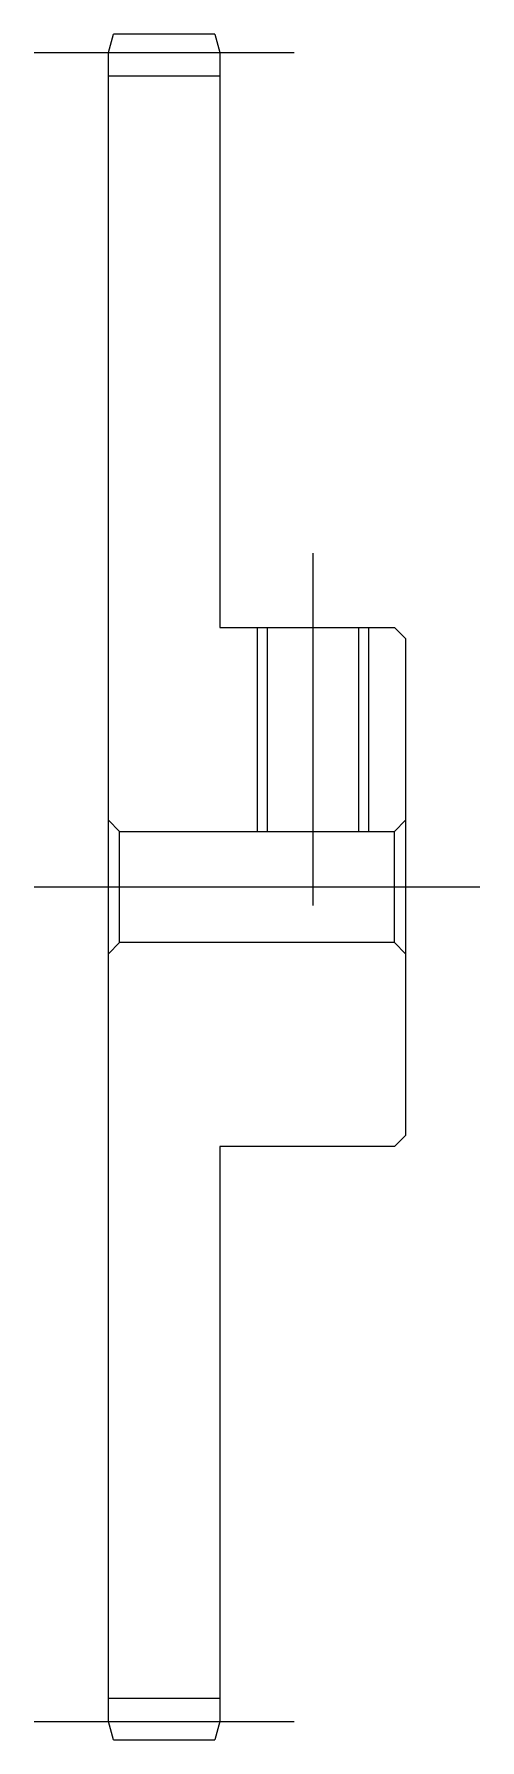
# Model space of a CAD drawing. Extents: x -2 to 76, y -8 to 58.
# Drawn here: x 64 to 76, y 10 to 56 of the extents above; entities that cross this region are included whole.
import ezdxf

# ---------------------------------------------------------------- set-up
doc = ezdxf.new("R2010")
doc.units = 0
doc.header["$LTSCALE"] = 0.5
doc.linetypes.add('CENTER', pattern=[50.8, 31.75, -6.35, 6.35, -6.35])
for name, color, linetype in [('MSM_CENTER', 1, 'CENTER'), ('MSM_CONTINUOUS', 7, 'CONTINUOUS'), ('MSM_NARROW', 5, 'CONTINUOUS')]:
    doc.layers.add(name, color=color, linetype=linetype)

msp = doc.modelspace()

# ---------------------------------------------------------------- linework, layer by layer
at = {"layer": 'MSM_CENTER'}
for p, q in [((64, 55.5), (71, 55.5)), ((71.5, 42), (71.5, 32.5)), ((64, 33), (76, 33)), ((64, 10.5), (71, 10.5))]:
    msp.add_line(p, q, dxfattribs=at)
at = {"layer": 'MSM_CONTINUOUS'}
for p, q in [((66, 55.5), (66.134, 56)), ((68.866, 56), (66.134, 56)), ((68.866, 56), (69, 55.5)), ((66, 10.5), (66, 55.5)), ((69, 55.5), (69, 40)), ((66, 54.875), (69, 54.875)), ((69, 40), (73.7, 40)), ((70.27, 40), (70.27, 34.5)), ((72.729, 40), (72.729, 34.5)), ((73.7, 40), (74, 39.7)), ((74, 39.7), (74, 26.3)), ((66.3, 34.5), (66, 34.8)), ((66.3, 34.5), (73.7, 34.5)), ((66.3, 31.5), (66.3, 34.5)), ((74, 34.8), (73.7, 34.5)), ((73.7, 31.5), (73.7, 34.5)), ((66, 31.2), (66.3, 31.5)), ((73.7, 31.5), (66.3, 31.5)), ((73.7, 31.5), (74, 31.2)), ((74, 26.3), (73.7, 26)), ((69, 26), (69, 10.5)), ((73.7, 26), (69, 26)), ((66, 11.125), (69, 11.125)), ((66.134, 10), (66, 10.5)), ((69, 10.5), (68.866, 10)), ((66.134, 10), (68.866, 10))]:
    msp.add_line(p, q, dxfattribs=at)
at = {"layer": 'MSM_NARROW'}
for p, q in [((70, 40), (70, 34.5)), ((73, 40), (73, 34.5))]:
    msp.add_line(p, q, dxfattribs=at)

doc.saveas('drawing.dxf')
